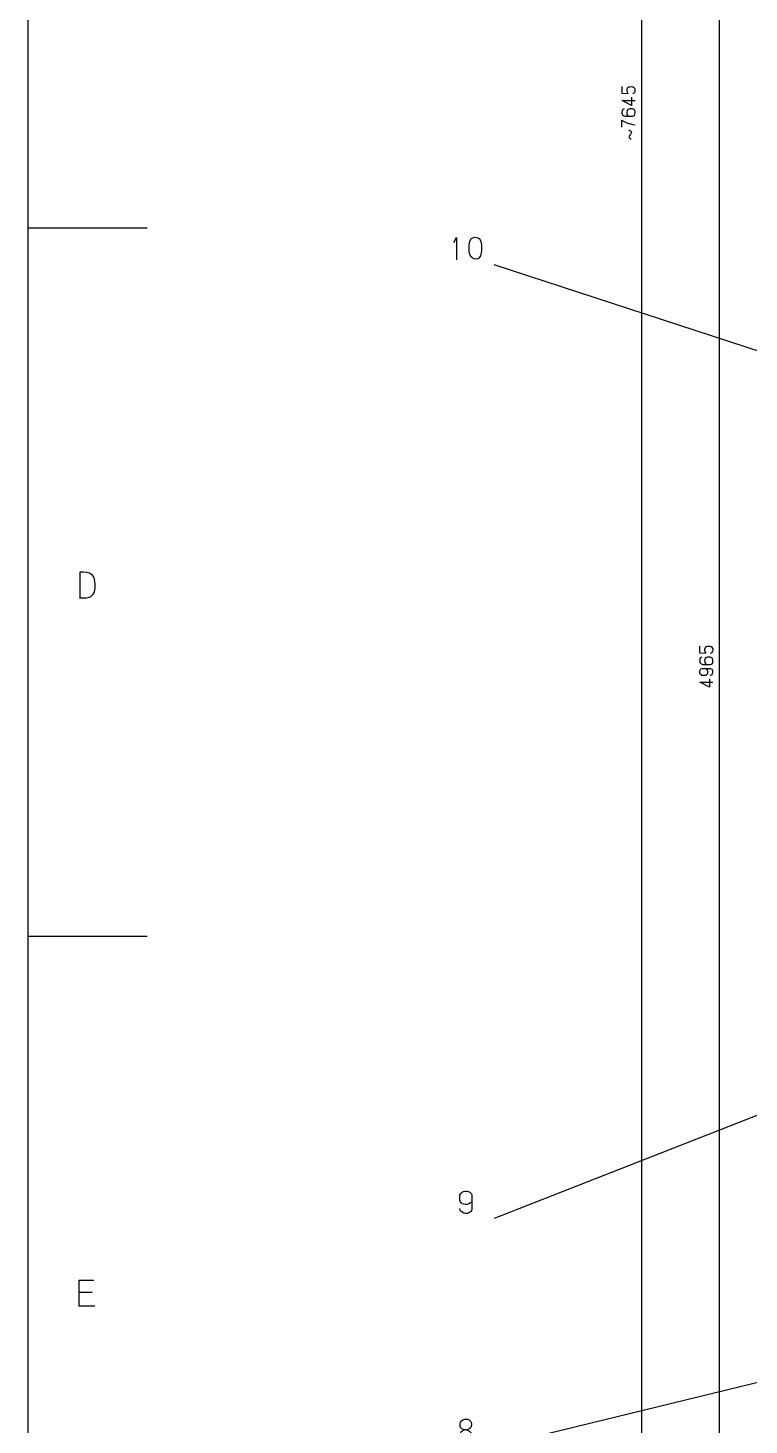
# Model space of a CAD drawing. Extents: x 0 to 8410, y 0 to 11890.
# Drawn here: x 0 to 1513, y 4919 to 7851 of the extents above; entities that cross this region are included whole.
import ezdxf

# ---------------------------------------------------------------- set-up
doc = ezdxf.new("R2010")
doc.units = 0
doc.header["$MEASUREMENT"] = 0
doc.layers.add('6', color=7, linetype='Continuous')
doc.layers.add('8', color=7, linetype='Continuous')

# ---------------------------------------------------------------- blocks, each defined once
blk = doc.blocks.new('BLKENT294')
at = {"layer": '6', "color": 1, "linetype": 'Continuous'}
blk.add_line((1287.69, 3788.99), (1287.72, 11563), dxfattribs=at)
at = {"layer": '6', "color": 2, "linetype": 'Continuous'}
for p, q in [((1245.85, 7727.45), (1245.85, 7713.55)), ((1245.85, 7713.55), (1259.15, 7712.81)), ((1256.91, 7721.23), (1258.03, 7724.71)), ((1256.91, 7718.58), (1256.91, 7721.23)), ((1257.61, 7715.83), (1256.91, 7718.58)), ((1259.15, 7712.81), (1257.61, 7715.83)), ((1258.03, 7724.71), (1259.43, 7726.36)), ((1259.43, 7726.36), (1260.69, 7727)), ((1260.69, 7727), (1262.37, 7727.36)), ((1262.37, 7727.36), (1265.17, 7727.55)), ((1265.17, 7727.55), (1267.97, 7727.27)), ((1267.97, 7727.27), (1269.51, 7726.72)), ((1269.65, 7712.81), (1268.81, 7712.26)), ((1269.51, 7726.72), (1270.91, 7725.9)), ((1270.63, 7713.27), (1269.65, 7712.81)), ((1272.45, 7715.47), (1270.63, 7713.27)), ((1270.91, 7725.9), (1272.45, 7724.07)), ((1272.45, 7724.07), (1273.43, 7721.78)), ((1273.15, 7717.11), (1272.45, 7715.47)), ((1273.43, 7718.49), (1273.15, 7717.11)), ((1273.43, 7721.78), (1273.43, 7718.49)), ((1266.43, 7688.11), (1246.55, 7698.36)), ((1246.55, 7698.36), (1273.71, 7698.36)), ((1266.43, 7705.4), (1266.43, 7688.11)), ((1246.27, 7676.76), (1245.99, 7674.02)), ((1245.99, 7674.02), (1245.99, 7671.73)), ((1245.99, 7671.73), (1246.41, 7669.99)), ((1245.99, 7642.17), (1245.99, 7657.27)), ((1245.99, 7657.27), (1248.09, 7655.99)), ((1247.25, 7678.59), (1246.27, 7676.76)), ((1246.41, 7669.99), (1247.39, 7668.53)), ((1248.93, 7680.24), (1247.25, 7678.59)), ((1247.39, 7668.53), (1249.07, 7667.06)), ((1248.09, 7655.99), (1250.89, 7654.44)), ((1250.75, 7680.88), (1248.93, 7680.24)), ((1249.07, 7667.06), (1250.89, 7666.06)), ((1250.89, 7666.06), (1252.71, 7665.78)), ((1250.89, 7654.44), (1255.09, 7652.24)), ((1252.71, 7665.78), (1256.07, 7665.23)), ((1255.09, 7652.24), (1258.31, 7650.87)), ((1256.07, 7665.23), (1266.15, 7665.23)), ((1256.91, 7676.94), (1256.21, 7673.65)), ((1256.21, 7673.65), (1256.63, 7669.99)), ((1256.63, 7669.99), (1257.89, 7667.61)), ((1258.03, 7678.96), (1256.91, 7676.94)), ((1257.89, 7667.61), (1259.43, 7666.06)), ((1260.27, 7680.33), (1258.03, 7678.96)), ((1259.43, 7666.06), (1260.55, 7665.42)), ((1262.51, 7680.88), (1260.27, 7680.33)), ((1266.29, 7680.88), (1262.51, 7680.88)), ((1266.15, 7665.23), (1268.53, 7665.42)), ((1268.25, 7680.88), (1266.29, 7680.88)), ((1269.93, 7680.42), (1268.25, 7680.88)), ((1268.53, 7665.42), (1270.49, 7665.96)), ((1271.47, 7679.6), (1269.93, 7680.42)), ((1270.49, 7665.96), (1272.17, 7667.15)), ((1273.01, 7677.86), (1271.47, 7679.6)), ((1272.17, 7667.15), (1273.29, 7669.35)), ((1273.57, 7674.93), (1273.01, 7677.86)), ((1273.29, 7669.35), (1273.57, 7672.46)), ((1273.57, 7672.46), (1273.57, 7674.93)), ((1258.31, 7650.87), (1259.71, 7650.32)), ((1259.71, 7650.32), (1261.53, 7649.86)), ((1260.55, 7636.5), (1262.79, 7635.59)), ((1260.97, 7623.6), (1260.55, 7622.04)), ((1262.37, 7625.61), (1260.97, 7623.6)), ((1261.53, 7649.86), (1263.91, 7649.04)), ((1263.77, 7626.89), (1262.37, 7625.61)), ((1262.79, 7635.59), (1264.19, 7634.49)), ((1265.73, 7629.82), (1263.77, 7626.89)), ((1263.91, 7649.04), (1266.29, 7648.49)), ((1264.19, 7634.49), (1265.45, 7633.02)), ((1265.45, 7633.02), (1266.01, 7631.47)), ((1266.01, 7631.47), (1265.73, 7629.82)), ((1266.29, 7648.49), (1268.67, 7647.94)), ((1268.67, 7647.94), (1273.57, 7647.21)), ((1260.55, 7622.04), (1261.39, 7620.49)), ((1261.39, 7620.49), (1263.07, 7618.84)), ((1263.07, 7618.84), (1265.73, 7617.1))]:
    blk.add_line(p, q, dxfattribs=at)
blk = doc.blocks.new('BLKENT302')
at = {"layer": '6', "color": 1, "linetype": 'Continuous'}
blk.add_line((1450.94, 4019.35), (1450.94, 8984.44), dxfattribs=at)
at = {"layer": '6', "color": 2, "linetype": 'Continuous'}
for p, q in [((1409.08, 6553.38), (1409.08, 6539.47)), ((1409.08, 6539.47), (1422.38, 6538.74)), ((1420.14, 6547.15), (1421.26, 6550.63)), ((1420.14, 6544.5), (1420.14, 6547.15)), ((1420.84, 6541.76), (1420.14, 6544.5)), ((1422.38, 6538.74), (1420.84, 6541.76)), ((1421.26, 6550.63), (1422.66, 6552.28)), ((1422.66, 6552.28), (1423.92, 6552.92)), ((1423.92, 6552.92), (1425.6, 6553.28)), ((1425.6, 6553.28), (1428.4, 6553.47)), ((1428.4, 6553.47), (1431.2, 6553.19)), ((1431.2, 6553.19), (1432.74, 6552.64)), ((1432.88, 6538.74), (1432.04, 6538.19)), ((1432.74, 6552.64), (1434.14, 6551.82)), ((1433.86, 6539.19), (1432.88, 6538.74)), ((1435.68, 6541.39), (1433.86, 6539.19)), ((1434.14, 6551.82), (1435.68, 6549.99)), ((1435.68, 6549.99), (1436.66, 6547.7)), ((1436.38, 6543.04), (1435.68, 6541.39)), ((1436.66, 6544.41), (1436.38, 6543.04)), ((1436.66, 6547.7), (1436.66, 6544.41)), ((1409.5, 6526.02), (1409.22, 6523.27)), ((1409.22, 6523.27), (1409.22, 6520.98)), ((1409.22, 6520.98), (1409.64, 6519.25)), ((1410.48, 6527.85), (1409.5, 6526.02)), ((1409.64, 6519.25), (1410.62, 6517.78)), ((1412.16, 6529.49), (1410.48, 6527.85)), ((1410.62, 6517.78), (1412.3, 6516.32)), ((1413.98, 6530.13), (1412.16, 6529.49)), ((1412.3, 6516.32), (1414.12, 6515.31)), ((1414.12, 6515.31), (1415.94, 6515.04)), ((1415.94, 6515.04), (1419.3, 6514.49)), ((1419.3, 6514.49), (1429.38, 6514.49)), ((1420.14, 6526.2), (1419.44, 6522.91)), ((1419.44, 6522.91), (1419.86, 6519.25)), ((1419.86, 6519.25), (1421.12, 6516.87)), ((1421.26, 6528.21), (1420.14, 6526.2)), ((1421.12, 6516.87), (1422.66, 6515.31)), ((1423.5, 6529.59), (1421.26, 6528.21)), ((1422.66, 6515.31), (1423.78, 6514.67)), ((1425.74, 6530.13), (1423.5, 6529.59)), ((1429.52, 6530.13), (1425.74, 6530.13)), ((1429.38, 6514.49), (1431.76, 6514.67)), ((1431.48, 6530.13), (1429.52, 6530.13)), ((1433.16, 6529.68), (1431.48, 6530.13)), ((1431.76, 6514.67), (1433.72, 6515.22)), ((1434.7, 6528.85), (1433.16, 6529.68)), ((1433.72, 6515.22), (1435.4, 6516.41)), ((1436.24, 6527.11), (1434.7, 6528.85)), ((1435.4, 6516.41), (1436.52, 6518.61)), ((1436.8, 6524.19), (1436.24, 6527.11)), ((1436.52, 6518.61), (1436.8, 6521.72)), ((1436.8, 6521.72), (1436.8, 6524.19)), ((1409.22, 6500.03), (1409.64, 6502.14)), ((1409.22, 6498.38), (1409.22, 6500.03)), ((1409.64, 6496.28), (1409.22, 6498.38)), ((1409.64, 6502.14), (1410.06, 6503.32)), ((1410.48, 6494.72), (1409.64, 6496.28)), ((1410.06, 6503.32), (1410.48, 6503.96)), ((1410.48, 6503.96), (1411.32, 6505.06)), ((1412.02, 6492.98), (1410.48, 6494.72)), ((1411.32, 6505.06), (1412.58, 6506.07)), ((1413.84, 6491.98), (1412.02, 6492.98)), ((1412.58, 6506.07), (1414.12, 6506.62)), ((1415.66, 6491.7), (1413.84, 6491.98)), ((1414.12, 6506.62), (1415.66, 6506.71)), ((1415.66, 6506.71), (1422.1, 6506.71)), ((1417.62, 6491.7), (1415.66, 6491.7)), ((1419.86, 6491.7), (1417.62, 6491.7)), ((1421.82, 6492.07), (1419.86, 6491.7)), ((1421.82, 6506.62), (1423.64, 6504.88)), ((1423.36, 6493.35), (1421.82, 6492.07)), ((1422.1, 6506.71), (1427.84, 6506.71)), ((1424.62, 6494.72), (1423.36, 6493.35)), ((1423.64, 6504.88), (1424.9, 6502.96)), ((1425.32, 6496.55), (1424.62, 6494.72)), ((1424.9, 6502.96), (1425.46, 6500.95)), ((1425.46, 6498.93), (1425.32, 6496.55)), ((1425.46, 6500.95), (1425.46, 6498.93)), ((1427.84, 6506.71), (1431.2, 6506.44)), ((1429.66, 6484.66), (1429.66, 6467.36)), ((1432.88, 6492.44), (1430.5, 6491.7)), ((1431.2, 6506.44), (1432.74, 6506.07)), ((1432.74, 6506.07), (1434.42, 6504.88)), ((1434.28, 6493.44), (1432.88, 6492.44)), ((1435.54, 6495.36), (1434.28, 6493.44)), ((1434.42, 6504.88), (1435.4, 6503.78)), ((1435.4, 6503.78), (1436.1, 6502.23)), ((1436.1, 6496.92), (1435.54, 6495.36)), ((1436.1, 6502.23), (1436.38, 6501.13)), ((1436.38, 6498.93), (1436.1, 6496.92)), ((1436.38, 6501.13), (1436.38, 6498.93)), ((1429.66, 6467.36), (1409.78, 6477.61)), ((1409.78, 6477.61), (1436.94, 6477.61))]:
    blk.add_line(p, q, dxfattribs=at)
blk = doc.blocks.new('BLKENT705')
at = {"layer": '8', "color": 1, "linetype": 'Continuous'}
blk.add_line((3180.43, 5108.1), (978.28, 4511.68), dxfattribs=at)
at = {"layer": '8', "color": 2, "linetype": 'Continuous'}
for p, q in [((905.809, 4557.68), (904.868, 4551.92)), ((904.868, 4551.92), (904.868, 4534.64)), ((906.28, 4546.16), (905.182, 4544.24)), ((906.28, 4560.8), (905.809, 4557.68)), ((908.005, 4563.92), (906.28, 4560.8)), ((908.946, 4548.8), (906.28, 4546.16)), ((910.515, 4566.8), (908.005, 4563.92)), ((913.025, 4550.96), (908.946, 4548.8)), ((913.025, 4568.48), (910.515, 4566.8)), ((916.005, 4569.2), (913.025, 4568.48)), ((919.299, 4551.68), (913.025, 4550.96)), ((919.927, 4569.2), (916.005, 4569.2)), ((924.946, 4550.48), (919.299, 4551.68)), ((924.633, 4568.72), (919.927, 4569.2)), ((927.77, 4567.04), (924.633, 4568.72)), ((928.397, 4548.56), (924.946, 4550.48)), ((930.593, 4564.16), (927.77, 4567.04)), ((930.75, 4544.72), (928.397, 4548.56)), ((931.692, 4561.04), (930.593, 4564.16)), ((931.692, 4540.88), (930.75, 4544.72)), ((904.868, 4534.64), (905.182, 4530.56)), ((905.182, 4530.56), (906.123, 4527.2)), ((906.123, 4527.2), (908.162, 4524.32)), ((908.162, 4524.32), (911.927, 4522.4)), ((911.927, 4522.4), (917.26, 4521.92)), ((917.26, 4521.92), (921.495, 4521.92)), ((921.495, 4521.92), (926.515, 4522.88)), ((926.515, 4522.88), (929.495, 4525.52)), ((929.495, 4525.52), (930.907, 4528.16)), ((930.907, 4528.16), (931.692, 4531.04)), ((931.692, 4534.4), (931.692, 4540.88)), ((931.692, 4531.04), (931.692, 4534.4))]:
    blk.add_line(p, q, dxfattribs=at)
at = {"layer": '8', "color": 1, "linetype": 'Continuous', "const_width": 0.03}
blk.add_lwpolyline([(978.28, 4511.68), (858.28, 4511.68)], dxfattribs=at)
at = {"layer": '8', "color": 1, "linetype": 'Continuous'}
blk.add_circle((3180.43, 5108.1), 2.5, dxfattribs=at)
blk = doc.blocks.new('BLKENT706')
at = {"layer": '8', "color": 1, "linetype": 'Continuous'}
blk.add_line((2295.22, 5194.42), (978.28, 4873.35), dxfattribs=at)
at = {"layer": '8', "color": 2, "linetype": 'Continuous'}
for p, q in [((907.378, 4925.11), (909.574, 4927.99)), ((909.574, 4927.99), (912.397, 4929.91)), ((912.397, 4929.91), (916.79, 4931.11)), ((916.79, 4931.11), (921.495, 4930.87)), ((921.495, 4930.87), (925.417, 4929.91)), ((925.417, 4929.91), (927.299, 4928.71)), ((927.299, 4928.71), (929.025, 4926.55)), ((929.025, 4926.55), (929.809, 4924.87)), ((905.652, 4899.43), (905.182, 4897.51)), ((905.182, 4897.51), (905.182, 4895.35)), ((906.437, 4901.11), (905.652, 4899.43)), ((908.162, 4904.23), (906.437, 4901.11)), ((906.593, 4921.99), (907.378, 4925.11)), ((906.593, 4920.31), (906.593, 4921.99)), ((906.907, 4916.47), (906.593, 4920.31)), ((908.162, 4913.35), (906.907, 4916.47)), ((910.358, 4911.19), (908.162, 4913.35)), ((910.358, 4905.67), (908.162, 4904.23)), ((913.966, 4909.51), (910.358, 4911.19)), ((911.927, 4906.63), (910.358, 4905.67)), ((914.907, 4907.83), (911.927, 4906.63)), ((918.044, 4908.79), (913.966, 4909.51)), ((920.711, 4909.03), (914.907, 4907.83)), ((924.476, 4906.87), (919.142, 4908.79)), ((922.907, 4909.51), (920.711, 4909.03)), ((925.888, 4910.95), (922.907, 4909.51)), ((927.299, 4905.67), (924.476, 4906.87)), ((928.397, 4913.35), (925.888, 4910.95)), ((929.182, 4903.51), (927.299, 4905.67)), ((929.809, 4916.47), (928.397, 4913.35)), ((931.378, 4900.15), (929.182, 4903.51)), ((929.809, 4924.87), (930.28, 4919.83)), ((930.28, 4919.83), (929.809, 4916.47)), ((931.692, 4897.99), (931.378, 4900.15)), ((931.692, 4894.87), (931.692, 4897.99)), ((905.182, 4895.35), (905.339, 4892.71)), ((905.339, 4892.71), (905.966, 4890.07)), ((905.966, 4890.07), (906.907, 4888.39)), ((906.907, 4888.39), (908.005, 4886.95)), ((908.005, 4886.95), (909.888, 4885.75)), ((909.888, 4885.75), (912.554, 4884.55)), ((912.554, 4884.55), (915.221, 4883.83)), ((915.221, 4883.83), (918.829, 4883.35)), ((918.829, 4883.35), (923.221, 4884.07)), ((923.221, 4884.07), (924.946, 4884.31)), ((924.946, 4884.31), (927.299, 4885.75)), ((927.299, 4885.75), (928.868, 4886.71)), ((928.868, 4886.71), (929.652, 4887.67)), ((929.652, 4887.67), (930.75, 4889.59)), ((930.75, 4889.59), (931.692, 4891.99)), ((931.692, 4891.99), (931.692, 4894.87))]:
    blk.add_line(p, q, dxfattribs=at)
at = {"layer": '8', "color": 1, "linetype": 'Continuous', "const_width": 0.03}
blk.add_lwpolyline([(978.28, 4873.35), (858.28, 4873.35)], dxfattribs=at)
at = {"layer": '8', "color": 1, "linetype": 'Continuous'}
blk.add_circle((2295.22, 5194.42), 2.5, dxfattribs=at)
blk = doc.blocks.new('BLKENT708')
at = {"layer": '8', "color": 1, "linetype": 'Continuous'}
blk.add_line((2344.99, 5889.55), (978.28, 5352.15), dxfattribs=at)
at = {"layer": '8', "color": 2, "linetype": 'Continuous'}
for p, q in [((905.809, 5398.63), (906.28, 5401.75)), ((905.809, 5395.27), (905.809, 5398.63)), ((905.809, 5391.43), (905.809, 5395.27)), ((906.28, 5401.75), (908.005, 5404.87)), ((908.005, 5404.87), (910.986, 5407.51)), ((910.986, 5407.51), (913.652, 5408.95)), ((913.652, 5408.95), (917.26, 5409.67)), ((917.26, 5409.67), (920.084, 5409.67)), ((920.084, 5409.67), (923.691, 5408.95)), ((923.691, 5408.95), (925.731, 5408.23)), ((925.731, 5408.23), (926.829, 5407.51)), ((926.829, 5407.51), (928.711, 5406.07)), ((928.711, 5406.07), (930.437, 5403.91)), ((930.437, 5403.91), (931.378, 5401.27)), ((931.378, 5401.27), (931.535, 5398.63)), ((931.535, 5398.63), (931.535, 5387.59)), ((906.437, 5388.07), (905.809, 5391.43)), ((907.064, 5369.11), (905.809, 5373.19)), ((908.633, 5385.43), (906.437, 5388.07)), ((908.79, 5366.71), (907.064, 5369.11)), ((910.986, 5383.27), (908.633, 5385.43)), ((912.084, 5364.55), (908.79, 5366.71)), ((914.123, 5382.07), (910.986, 5383.27)), ((918.201, 5381.83), (914.123, 5382.07)), ((921.652, 5381.83), (918.201, 5381.83)), ((925.103, 5382.79), (921.652, 5381.83)), ((928.397, 5384.95), (925.103, 5382.79)), ((928.397, 5366.47), (926.515, 5364.79)), ((931.378, 5388.07), (928.397, 5384.95)), ((930.437, 5369.35), (928.397, 5366.47)), ((931.064, 5371.99), (930.437, 5369.35)), ((931.535, 5377.75), (931.064, 5371.99)), ((931.535, 5387.59), (931.535, 5377.75)), ((914.75, 5363.59), (912.084, 5364.55)), ((918.201, 5363.11), (914.75, 5363.59)), ((921.966, 5363.11), (918.201, 5363.11)), ((923.848, 5363.59), (921.966, 5363.11)), ((926.515, 5364.79), (923.848, 5363.59))]:
    blk.add_line(p, q, dxfattribs=at)
at = {"layer": '8', "color": 1, "linetype": 'Continuous', "const_width": 0.03}
blk.add_lwpolyline([(978.28, 5352.15), (858.28, 5352.15)], dxfattribs=at)
at = {"layer": '8', "color": 1, "linetype": 'Continuous'}
blk.add_circle((2344.99, 5889.55), 2.5, dxfattribs=at)
blk = doc.blocks.new('BLKENT709')
at = {"layer": '8', "color": 2, "linetype": 'Continuous'}
for p, q in [((893.495, 7400.15), (898.829, 7410.95)), ((898.829, 7410.95), (898.829, 7363.91)), ((925.495, 7393.19), (926.437, 7400.15)), ((925.495, 7384.79), (925.495, 7393.19)), ((926.437, 7400.15), (927.535, 7403.75)), ((927.535, 7403.75), (928.633, 7405.91)), ((928.633, 7405.91), (929.731, 7407.83)), ((929.731, 7407.83), (931.456, 7409.51)), ((931.456, 7409.51), (933.025, 7410.47)), ((933.025, 7410.47), (938.358, 7411.67)), ((938.358, 7411.67), (944.005, 7410.47)), ((944.005, 7410.47), (946.829, 7408.79)), ((946.829, 7408.79), (948.554, 7406.15)), ((948.554, 7406.15), (950.75, 7400.39)), ((950.75, 7400.39), (951.692, 7392.71)), ((951.692, 7392.71), (951.692, 7386.47)), ((925.652, 7382.39), (925.495, 7384.79)), ((925.966, 7378.31), (925.652, 7382.39)), ((926.75, 7376.15), (925.966, 7378.31)), ((928.633, 7372.07), (926.75, 7376.15)), ((929.888, 7370.15), (928.633, 7372.07)), ((933.025, 7367.27), (929.888, 7370.15)), ((935.378, 7365.83), (933.025, 7367.27)), ((938.515, 7365.11), (935.378, 7365.83)), ((943.378, 7366.07), (939.142, 7365.11)), ((946.044, 7367.51), (943.378, 7366.07)), ((947.927, 7370.15), (946.044, 7367.51)), ((949.182, 7372.55), (947.927, 7370.15)), ((950.123, 7375.67), (949.182, 7372.55)), ((950.907, 7378.79), (950.123, 7375.67)), ((951.535, 7383.11), (950.907, 7378.79)), ((951.692, 7386.47), (951.535, 7383.11))]:
    blk.add_line(p, q, dxfattribs=at)
at = {"layer": '8', "color": 1, "linetype": 'Continuous'}
blk.add_line((1741.44, 7103.51), (978.28, 7353.67), dxfattribs=at)
at = {"layer": '8', "color": 1, "linetype": 'Continuous', "const_width": 0.03}
blk.add_lwpolyline([(978.28, 7353.67), (858.28, 7353.67)], dxfattribs=at)
at = {"layer": '8', "color": 1, "linetype": 'Continuous'}
blk.add_circle((1741.44, 7103.51), 2.5, dxfattribs=at)
blk = doc.blocks.new('BLKENT710')
at = {"layer": '8', "color": 2, "linetype": 'Continuous'}
for p, q in [((893.495, 8088.78), (898.829, 8099.58)), ((898.829, 8099.58), (898.829, 8052.53)), ((933.495, 8088.78), (938.829, 8099.58)), ((938.829, 8099.58), (938.829, 8052.53))]:
    blk.add_line(p, q, dxfattribs=at)
at = {"layer": '8', "color": 1, "linetype": 'Continuous'}
blk.add_line((3043.81, 7594.78), (978.28, 8042.29), dxfattribs=at)
at = {"layer": '8', "color": 1, "linetype": 'Continuous', "const_width": 0.03}
blk.add_lwpolyline([(978.28, 8042.29), (858.28, 8042.29)], dxfattribs=at)
at = {"layer": '8', "color": 1, "linetype": 'Continuous'}
blk.add_circle((3043.81, 7594.78), 2.5, dxfattribs=at)
blk = doc.blocks.new('BLKENT714')
at = {"layer": '8', "color": 15, "linetype": 'Continuous'}
for p, q in [((0, 11890), (0, 0)), ((0, 7431.25), (250, 7431.25)), ((0, 5945), (250, 5945))]:
    blk.add_line(p, q, dxfattribs=at)
at = {"layer": '8', "color": 2, "linetype": 'Continuous'}
for p, q in [((116.654, 6708.28), (108.601, 6708.28)), ((108.967, 6708.28), (108.967, 6654.53)), ((124.157, 6707.73), (116.654, 6708.28)), ((129.281, 6706.33), (124.157, 6707.73)), ((131.843, 6704.64), (129.281, 6706.33)), ((135.137, 6702.13), (131.843, 6704.64)), ((137.333, 6699.32), (135.137, 6702.13)), ((139.895, 6693.72), (137.333, 6699.32)), ((140.627, 6688.96), (139.895, 6693.72)), ((140.993, 6683.08), (140.627, 6688.96)), ((121.961, 6654.53), (126.353, 6655.08)), ((126.353, 6655.08), (129.464, 6655.93)), ((129.464, 6655.93), (132.209, 6657.6)), ((132.209, 6657.6), (134.771, 6660.13)), ((134.771, 6660.13), (136.967, 6662.65)), ((136.967, 6662.65), (138.614, 6666.01)), ((138.614, 6666.01), (140.078, 6670.49)), ((140.078, 6670.49), (140.81, 6675.52)), ((140.81, 6675.52), (140.993, 6683.08)), ((108.235, 6654.53), (121.961, 6654.53)), ((106.954, 5222.6), (138.431, 5222.6)), ((107.137, 5167.99), (107.137, 5222.6)), ((134.771, 5197.11), (107.32, 5197.11)), ((140.078, 5167.99), (106.954, 5167.99))]:
    blk.add_line(p, q, dxfattribs=at)
at = {"layer": '8', "color": 7, "linetype": 'Continuous', "const_width": 0.03}
blk.add_lwpolyline([(250, 11790), (250, 100)], dxfattribs=at)

msp = doc.modelspace()

# ---------------------------------------------------------------- block references
at = {"layer": '6'}
for name in ['BLKENT714', 'BLKENT294', 'BLKENT302', 'BLKENT710', 'BLKENT709', 'BLKENT708', 'BLKENT706', 'BLKENT705']:
    msp.add_blockref(name, (0, 0), dxfattribs=at)

doc.saveas('drawing.dxf')
